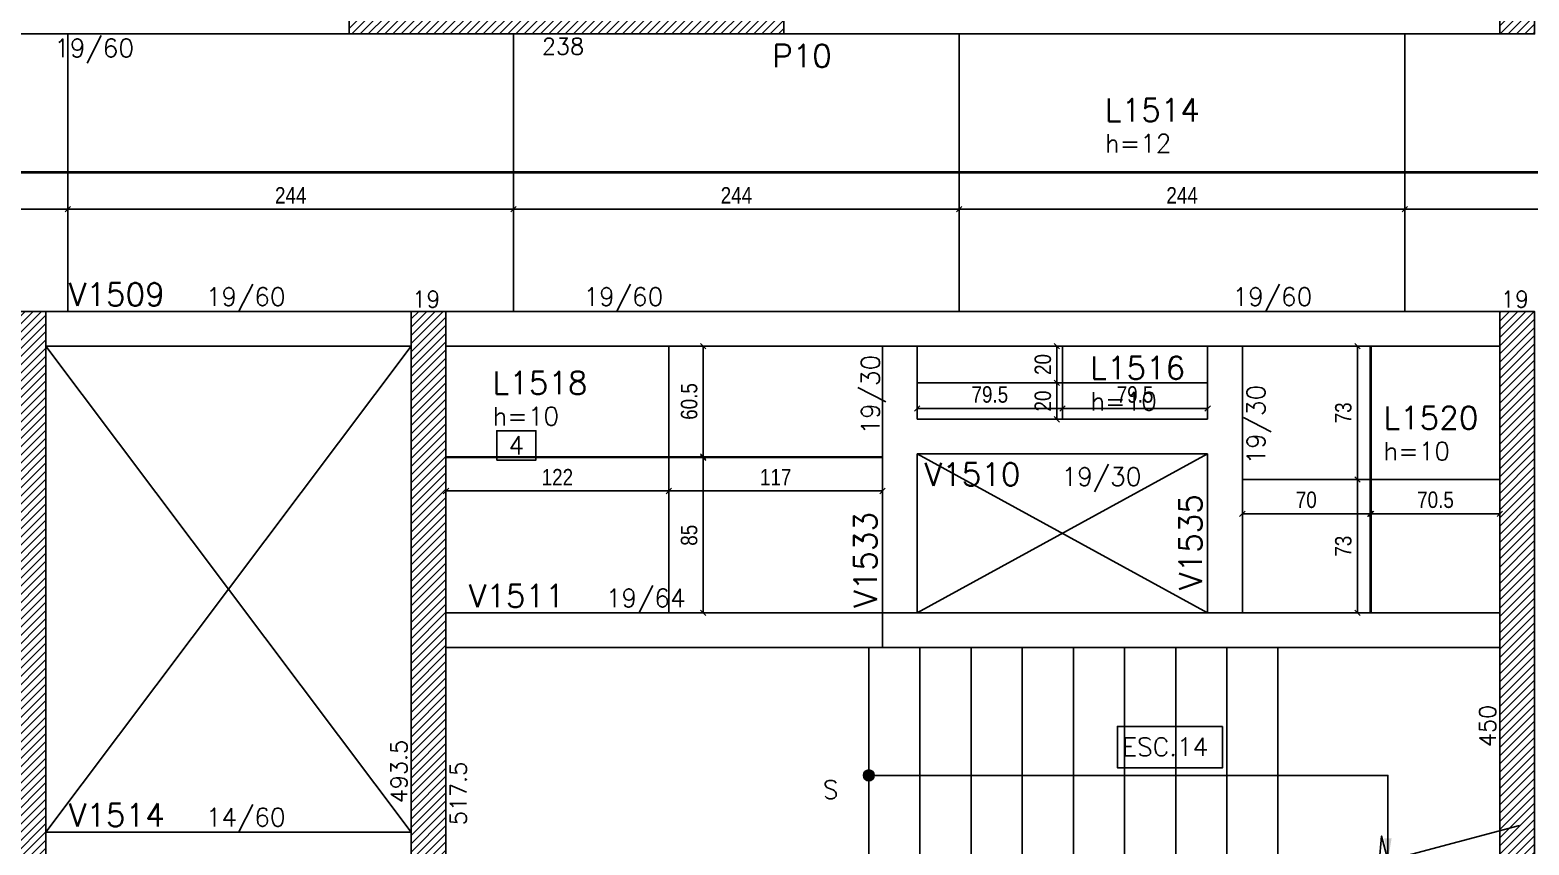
# Model space of a CAD drawing. Extents: x 1860 to 8661, y -614 to 3008.
# Drawn here: x 4586 to 5407, y 1034 to 1481 of the extents above; entities that cross this region are included whole.
import ezdxf
from ezdxf.enums import TextEntityAlignment as Align

# ---------------------------------------------------------------- set-up
doc = ezdxf.new("R2010")
doc.units = 0
for name, color, linetype in [('COTA', 241, 'Continuous'), ('F-AUX', 2, 'Continuous'), ('F-COTAS-FUROS VIGA', 50, 'Continuous'), ('F-ESCADAS', 2, 'Continuous'), ('F-LAJES-DIM', 2, 'Continuous'), ('F-LAJES-NOME', 4, 'Continuous'), ('F-PILARES-DIM', 172, 'Continuous'), ('F-PILARES-HACH', 174, 'Continuous'), ('F-PILARES-NOME', 170, 'Continuous'), ('F-PILARES-S', 170, 'Continuous'), ('F-TEXTO ESCADA', 2, 'Continuous'), ('F-TEXTO-YELLOW', 2, 'Continuous'), ('F-VIGAS', 3, 'Continuous'), ('F-VIGAS-DIM', 2, 'Continuous'), ('F-VIGAS-NOME', 4, 'Continuous'), ('F-VÃO', 1, 'Continuous'), ('Painéis', 200, 'Continuous')]:
    doc.layers.add(name, color=color, linetype=linetype)
doc.layers.add('F-DESNIVEL-3', color=7, linetype='Continuous', true_color=0xd5c7ff)
doc.styles.add('5385-ARQ-PB-BAS-PLA-TER-TORRE-A-106-TXT$0$R60-75', font='romans.shx', dxfattribs={"height": 0.1125})
doc.styles.add('COTA TECNICA-50', font='techl___.ttf', dxfattribs={"height": 9})
doc.styles.add('MCP', font='romans.shx')
doc.styles.add('ROMANS', font='romans.shx')
doc.dimstyles.new('COTA PAINEL-50', dxfattribs={"dimtxt": 9, "dimasz": 3, "dimexe": 3, "dimexo": 3, "dimgap": 3, "dimtad": 1, "dimdec": 1, "dimzin": 12, "dimdsep": 46, "dimtxsty": 'COTA TECNICA-50', "dimblk1": 'OBLIQUE', "dimblk2": 'OBLIQUE', "dimsah": 1, "dimcen": 0.9, "dimclrd": 4, "dimclre": 4, "dimclrt": 240, "dimadec": 1, "dimazin": 3, "dimtfac": 1, "dimtdec": 1, "dimtmove": 0, "dimatfit": 3, "dimfxl": 1, "dimtolj": 1, "dimtzin": 12, "dimarcsym": 0})
pattern_1 = [(45, (4795.1516, 832.909), (-2.245064, 2.245064), [])]

# ---------------------------------------------------------------- blocks, each defined once
blk = doc.blocks.new('*U21')
at = {"layer": 'F-LAJES-DIM', "color": 1}
blk.add_lwpolyline([(0, 0), (21.39, 0), (21.39, 16), (0, 16)], close=True, dxfattribs=at)
at = {"layer": 'F-LAJES-DIM', "style": 'MCP'}
blk.add_attdef('DIM', text='', height=10, dxfattribs=at).set_placement((10.7, 8), align=Align.MIDDLE_CENTER)
blk = doc.blocks.new('A$C19501361')
at = {"layer": 'F-AUX'}
h = blk.add_hatch(color=1, dxfattribs=at)
edge = h.paths.add_edge_path()
edge.add_arc((-345.5, 196), 3, 0, 360)
at = {"layer": 'F-AUX', "color": 1}
for points in [[(-345.5, 196), (-61.28, 196), (-61.28, 63), (-317, 63)], [(-133.85, 132.44), (-66.11, 148.22), (-64.78, 162.78), (-57.77, 136.22), (-56.44, 150.78), (10.81, 168.54)]]:
    blk.add_lwpolyline(points, dxfattribs=at)
blk.add_circle((-345.5, 196), 3, dxfattribs=at)
for points in [[(-59.28, 161.5), (-61.28, 149.5), (-63.28, 161.5)], [(-305, 65), (-317, 63), (-305, 61)]]:
    blk.add_solid(points, dxfattribs=at)
at = {"layer": 'F-ESCADAS'}
for p, q in [((-345.5, 266), (-345.5, 126)), ((-317.5, 266), (-317.5, 126)), ((-289.5, 266), (-289.5, 126)), ((-261.5, 266), (-261.5, 126)), ((-233.5, 266), (-233.5, 126)), ((-205.5, 266), (-205.5, 126)), ((-177.5, 266), (-177.5, 126)), ((-149.5, 266), (-149.5, 126)), ((-121.5, 266), (-121.5, 126)), ((-345.5, 140), (-121.5, 140)), ((-345.5, 126), (-121.5, 126)), ((-317.5, 0), (-317.5, 126)), ((-289.5, 0), (-289.5, 126)), ((-261.5, 0), (-261.5, 126)), ((-233.5, 0), (-233.5, 126)), ((-205.5, 0), (-205.5, 126)), ((-177.5, 0), (-177.5, 126)), ((-149.5, 0), (-149.5, 126)), ((-121.5, 0), (-121.5, 126))]:
    blk.add_line(p, q, dxfattribs=at)
at = {"layer": 'F-TEXTO ESCADA', "color": 1}
for points in [[(-151.81, 222.8), (-151.81, 200.22), (-209.38, 200.22), (-209.38, 222.8)], [(-151.81, 94.3), (-151.81, 71.72), (-209.38, 71.72), (-209.38, 94.3)]]:
    blk.add_lwpolyline(points, close=True, dxfattribs=at)
at = {"layer": 'F-TEXTO ESCADA', "style": 'ROMANS'}
for s, p in [('ESC.14', (-206.8, 206.66)), ('ESC.13', (-206.8, 78.16))]:
    blk.add_text(s, height=10, dxfattribs=at).set_placement(p)
at = {"layer": 'F-TEXTO-YELLOW', "char_height": 10, "width": 122.7592, "attachment_point": 9, "style": '5385-ARQ-PB-BAS-PLA-TER-TORRE-A-106-TXT$0$R60-75'}
for s, insert in [('S', (-362.06, 183.27)), ('D', (-323.35, 58.08))]:
    blk.add_mtext(s, dxfattribs=dict(at, insert=insert))
blk = doc.blocks.new('_Oblique')
at = {"color": 0, "linetype": 'ByBlock', "lineweight": -2}
blk.add_line((-0.5, -0.5), (0.5, 0.5), dxfattribs=at)
blk = doc.blocks.new('*D104')
at = {"layer": 'COTA', "color": 4, "lineweight": -2, "transparency": 16777216}
for p, q in [((4424.15, 1399.41), (4424.15, 1379.48)), ((4607.15, 1399.41), (4607.15, 1379.48)), ((4424.15, 1382.48), (4607.15, 1382.48))]:
    blk.add_line(p, q, dxfattribs=at)
at = {"layer": 'Defpoints', "color": 0, "transparency": 16777216}
for p in [(4424.15, 1402.41), (4607.15, 1402.41), (4607.15, 1382.48)]:
    blk.add_point(p, dxfattribs=at)
at = {"layer": 'COTA', "color": 4, "lineweight": -2, "transparency": 16777216, "xscale": 3, "yscale": 3, "zscale": 3, "rotation": 180}
blk.add_blockref('_Oblique', (4424.15, 1382.48), dxfattribs=at)
at = {"layer": 'COTA', "color": 4, "lineweight": -2, "transparency": 16777216, "xscale": 3, "yscale": 3, "zscale": 3}
blk.add_blockref('_Oblique', (4607.15, 1382.48), dxfattribs=at)
at = {"layer": 'COTA', "color": 240, "transparency": 16777216, "insert": (4515.65, 1390.2), "char_height": 9, "attachment_point": 5, "style": 'COTA TECNICA-50'}
blk.add_mtext('\\A1;183', dxfattribs=at)
blk = doc.blocks.new('*D105')
at = {"layer": 'COTA', "color": 4, "lineweight": -2, "transparency": 16777216}
for p, q in [((4607.15, 1399.41), (4607.15, 1379.48)), ((4607.15, 1382.48), (4851.15, 1382.48))]:
    blk.add_line(p, q, dxfattribs=at)
at = {"layer": 'Defpoints', "color": 0, "transparency": 16777216}
for p in [(4607.15, 1402.41), (4851.15, 1382.48), (4851.15, 1382.48)]:
    blk.add_point(p, dxfattribs=at)
at = {"layer": 'COTA', "color": 4, "lineweight": -2, "transparency": 16777216, "xscale": 3, "yscale": 3, "zscale": 3, "rotation": 180}
blk.add_blockref('_Oblique', (4607.15, 1382.48), dxfattribs=at)
at = {"layer": 'COTA', "color": 4, "lineweight": -2, "transparency": 16777216, "xscale": 3, "yscale": 3, "zscale": 3}
blk.add_blockref('_Oblique', (4851.15, 1382.48), dxfattribs=at)
at = {"layer": 'COTA', "color": 240, "transparency": 16777216, "insert": (4729.15, 1390.05), "char_height": 9, "attachment_point": 5, "style": 'COTA TECNICA-50'}
blk.add_mtext('\\A1;244', dxfattribs=at)
blk = doc.blocks.new('*D93')
at = {"layer": 'COTA', "color": 4, "lineweight": -2, "transparency": 16777216}
blk.add_line((4851.15, 1382.48), (5095.15, 1382.48), dxfattribs=at)
at = {"layer": 'Defpoints', "color": 0, "transparency": 16777216}
for p in [(4851.15, 1382.48), (5095.15, 1382.48), (5095.15, 1382.48)]:
    blk.add_point(p, dxfattribs=at)
at = {"layer": 'COTA', "color": 4, "lineweight": -2, "transparency": 16777216, "xscale": 3, "yscale": 3, "zscale": 3, "rotation": 180}
blk.add_blockref('_Oblique', (4851.15, 1382.48), dxfattribs=at)
at = {"layer": 'COTA', "color": 4, "lineweight": -2, "transparency": 16777216, "xscale": 3, "yscale": 3, "zscale": 3}
blk.add_blockref('_Oblique', (5095.15, 1382.48), dxfattribs=at)
at = {"layer": 'COTA', "color": 240, "transparency": 16777216, "insert": (4973.15, 1390.05), "char_height": 9, "attachment_point": 5, "style": 'COTA TECNICA-50'}
blk.add_mtext('\\A1;244', dxfattribs=at)
blk = doc.blocks.new('*D94')
at = {"layer": 'COTA', "color": 4, "lineweight": -2, "transparency": 16777216}
blk.add_line((5095.15, 1382.48), (5339.15, 1382.48), dxfattribs=at)
at = {"layer": 'Defpoints', "color": 0, "transparency": 16777216}
for p in [(5095.15, 1382.48), (5339.15, 1382.48), (5339.15, 1382.48)]:
    blk.add_point(p, dxfattribs=at)
at = {"layer": 'COTA', "color": 4, "lineweight": -2, "transparency": 16777216, "xscale": 3, "yscale": 3, "zscale": 3, "rotation": 180}
blk.add_blockref('_Oblique', (5095.15, 1382.48), dxfattribs=at)
at = {"layer": 'COTA', "color": 4, "lineweight": -2, "transparency": 16777216, "xscale": 3, "yscale": 3, "zscale": 3}
blk.add_blockref('_Oblique', (5339.15, 1382.48), dxfattribs=at)
at = {"layer": 'COTA', "color": 240, "transparency": 16777216, "insert": (5217.15, 1390.05), "char_height": 9, "attachment_point": 5, "style": 'COTA TECNICA-50'}
blk.add_mtext('\\A1;244', dxfattribs=at)
blk = doc.blocks.new('*D95')
at = {"layer": 'COTA', "color": 4, "lineweight": -2, "transparency": 16777216}
blk.add_line((5339.15, 1382.48), (5583.15, 1382.48), dxfattribs=at)
at = {"layer": 'Defpoints', "color": 0, "transparency": 16777216}
for p in [(5339.15, 1382.48), (5583.15, 1382.48), (5583.15, 1382.48)]:
    blk.add_point(p, dxfattribs=at)
at = {"layer": 'COTA', "color": 4, "lineweight": -2, "transparency": 16777216, "xscale": 3, "yscale": 3, "zscale": 3, "rotation": 180}
blk.add_blockref('_Oblique', (5339.15, 1382.48), dxfattribs=at)
at = {"layer": 'COTA', "color": 4, "lineweight": -2, "transparency": 16777216, "xscale": 3, "yscale": 3, "zscale": 3}
blk.add_blockref('_Oblique', (5583.15, 1382.48), dxfattribs=at)
at = {"layer": 'COTA', "color": 240, "transparency": 16777216, "insert": (5461.15, 1390.05), "char_height": 9, "attachment_point": 5, "style": 'COTA TECNICA-50'}
blk.add_mtext('\\A1;244', dxfattribs=at)
blk = doc.blocks.new('*D188')
at = {"layer": 'COTA', "color": 4, "lineweight": -2, "transparency": 16777216}
for p, q in [((5250.15, 1231.41), (5250.15, 1212.69)), ((5320.15, 1231.41), (5320.15, 1212.69)), ((5250.15, 1215.69), (5320.15, 1215.69))]:
    blk.add_line(p, q, dxfattribs=at)
at = {"layer": 'Defpoints', "color": 0, "transparency": 16777216}
for p in [(5250.15, 1234.41), (5320.15, 1234.41), (5320.15, 1215.69)]:
    blk.add_point(p, dxfattribs=at)
at = {"layer": 'COTA', "color": 4, "lineweight": -2, "transparency": 16777216, "xscale": 3, "yscale": 3, "zscale": 3, "rotation": 180}
blk.add_blockref('_Oblique', (5250.15, 1215.69), dxfattribs=at)
at = {"layer": 'COTA', "color": 4, "lineweight": -2, "transparency": 16777216, "xscale": 3, "yscale": 3, "zscale": 3}
blk.add_blockref('_Oblique', (5320.15, 1215.69), dxfattribs=at)
at = {"layer": 'COTA', "color": 240, "transparency": 16777216, "insert": (5285.15, 1223.28), "char_height": 9, "attachment_point": 5, "style": 'COTA TECNICA-50'}
blk.add_mtext('\\A1;70', dxfattribs=at)
blk = doc.blocks.new('*D189')
at = {"layer": 'COTA', "color": 4, "lineweight": -2, "transparency": 16777216}
for p, q in [((5320.65, 1231.41), (5320.65, 1212.69)), ((5391.15, 1231.41), (5391.15, 1212.69)), ((5320.65, 1215.69), (5391.15, 1215.69))]:
    blk.add_line(p, q, dxfattribs=at)
at = {"layer": 'Defpoints', "color": 0, "transparency": 16777216}
for p in [(5320.65, 1234.41), (5391.15, 1234.41), (5391.15, 1215.69)]:
    blk.add_point(p, dxfattribs=at)
at = {"layer": 'COTA', "color": 4, "lineweight": -2, "transparency": 16777216, "xscale": 3, "yscale": 3, "zscale": 3, "rotation": 180}
blk.add_blockref('_Oblique', (5320.65, 1215.69), dxfattribs=at)
at = {"layer": 'COTA', "color": 4, "lineweight": -2, "transparency": 16777216, "xscale": 3, "yscale": 3, "zscale": 3}
blk.add_blockref('_Oblique', (5391.15, 1215.69), dxfattribs=at)
at = {"layer": 'COTA', "color": 240, "transparency": 16777216, "insert": (5355.9, 1223.29), "char_height": 9, "attachment_point": 5, "style": 'COTA TECNICA-50'}
blk.add_mtext('\\A1;70.5', dxfattribs=at)
blk = doc.blocks.new('*D190')
at = {"layer": 'COTA', "color": 4, "lineweight": -2, "transparency": 16777216}
for p, q in [((5317.15, 1234.41), (5310.16, 1234.41)), ((5313.16, 1161.41), (5313.16, 1234.41)), ((5317.15, 1161.41), (5310.16, 1161.41))]:
    blk.add_line(p, q, dxfattribs=at)
at = {"layer": 'Defpoints', "color": 0, "transparency": 16777216}
for p in [(5313.16, 1234.41), (5320.15, 1234.41), (5320.15, 1161.41)]:
    blk.add_point(p, dxfattribs=at)
at = {"layer": 'COTA', "color": 4, "lineweight": -2, "transparency": 16777216, "xscale": 3, "yscale": 3, "zscale": 3}
for p, rotation in [((5313.16, 1234.41), 90), ((5313.16, 1161.41), 270)]:
    blk.add_blockref('_Oblique', p, dxfattribs=dict(at, rotation=rotation))
at = {"layer": 'COTA', "color": 240, "transparency": 16777216, "insert": (5305.46, 1197.91), "char_height": 9, "attachment_point": 5, "rotation": 90, "style": 'COTA TECNICA-50'}
blk.add_mtext('\\A1;73', dxfattribs=at)
blk = doc.blocks.new('*D191')
at = {"layer": 'COTA', "color": 4, "lineweight": -2, "transparency": 16777216}
for p, q in [((5317.15, 1307.41), (5310.16, 1307.41)), ((5313.16, 1234.41), (5313.16, 1307.41)), ((5317.15, 1234.41), (5310.16, 1234.41))]:
    blk.add_line(p, q, dxfattribs=at)
at = {"layer": 'Defpoints', "color": 0, "transparency": 16777216}
for p in [(5313.16, 1307.41), (5320.15, 1307.41), (5320.15, 1234.41)]:
    blk.add_point(p, dxfattribs=at)
at = {"layer": 'COTA', "color": 4, "lineweight": -2, "transparency": 16777216, "xscale": 3, "yscale": 3, "zscale": 3}
for p, rotation in [((5313.16, 1307.41), 90), ((5313.16, 1234.41), 270)]:
    blk.add_blockref('_Oblique', p, dxfattribs=dict(at, rotation=rotation))
at = {"layer": 'COTA', "color": 240, "transparency": 16777216, "insert": (5305.46, 1270.91), "char_height": 9, "attachment_point": 5, "rotation": 90, "style": 'COTA TECNICA-50'}
blk.add_mtext('\\A1;73', dxfattribs=at)
blk = doc.blocks.new('*D192')
at = {"layer": 'COTA', "color": 4, "lineweight": -2, "transparency": 16777216}
for p, q in [((5072.15, 1284.41), (5072.15, 1270.32)), ((5151.65, 1284.41), (5151.65, 1270.32)), ((5072.15, 1273.32), (5151.65, 1273.32))]:
    blk.add_line(p, q, dxfattribs=at)
at = {"layer": 'Defpoints', "color": 0, "transparency": 16777216}
for p in [(5072.15, 1287.41), (5151.65, 1287.41), (5151.65, 1273.32)]:
    blk.add_point(p, dxfattribs=at)
at = {"layer": 'COTA', "color": 4, "lineweight": -2, "transparency": 16777216, "xscale": 3, "yscale": 3, "zscale": 3, "rotation": 180}
blk.add_blockref('_Oblique', (5072.15, 1273.32), dxfattribs=at)
at = {"layer": 'COTA', "color": 4, "lineweight": -2, "transparency": 16777216, "xscale": 3, "yscale": 3, "zscale": 3}
blk.add_blockref('_Oblique', (5151.65, 1273.32), dxfattribs=at)
at = {"layer": 'COTA', "color": 240, "transparency": 16777216, "insert": (5111.9, 1280.94), "char_height": 9, "attachment_point": 5, "style": 'COTA TECNICA-50'}
blk.add_mtext('\\A1;79.5', dxfattribs=at)
blk = doc.blocks.new('*D193')
at = {"layer": 'COTA', "color": 4, "lineweight": -2, "transparency": 16777216}
for p, q in [((5151.65, 1284.41), (5151.65, 1270.32)), ((5231.15, 1284.41), (5231.15, 1270.32)), ((5151.65, 1273.32), (5231.15, 1273.32))]:
    blk.add_line(p, q, dxfattribs=at)
at = {"layer": 'Defpoints', "color": 0, "transparency": 16777216}
for p in [(5151.65, 1287.41), (5231.15, 1287.41), (5231.15, 1273.32)]:
    blk.add_point(p, dxfattribs=at)
at = {"layer": 'COTA', "color": 4, "lineweight": -2, "transparency": 16777216, "xscale": 3, "yscale": 3, "zscale": 3, "rotation": 180}
blk.add_blockref('_Oblique', (5151.65, 1273.32), dxfattribs=at)
at = {"layer": 'COTA', "color": 4, "lineweight": -2, "transparency": 16777216, "xscale": 3, "yscale": 3, "zscale": 3}
blk.add_blockref('_Oblique', (5231.15, 1273.32), dxfattribs=at)
at = {"layer": 'COTA', "color": 240, "transparency": 16777216, "insert": (5191.4, 1280.94), "char_height": 9, "attachment_point": 5, "style": 'COTA TECNICA-50'}
blk.add_mtext('\\A1;79.5', dxfattribs=at)
blk = doc.blocks.new('*D194')
at = {"layer": 'COTA', "color": 4, "lineweight": -2, "transparency": 16777216}
for p, q in [((5148.65, 1287.41), (5145.55, 1287.41)), ((5148.55, 1287.41), (5148.55, 1267.41)), ((5148.65, 1267.41), (5145.55, 1267.41))]:
    blk.add_line(p, q, dxfattribs=at)
at = {"layer": 'Defpoints', "color": 0, "transparency": 16777216}
for p in [(5151.65, 1287.41), (5148.55, 1267.41), (5151.65, 1267.41)]:
    blk.add_point(p, dxfattribs=at)
at = {"layer": 'COTA', "color": 4, "lineweight": -2, "transparency": 16777216, "xscale": 3, "yscale": 3, "zscale": 3}
for p, rotation in [((5148.55, 1287.41), 90), ((5148.55, 1267.41), 270)]:
    blk.add_blockref('_Oblique', p, dxfattribs=dict(at, rotation=rotation))
at = {"layer": 'COTA', "color": 240, "transparency": 16777216, "insert": (5140.95, 1277.41), "char_height": 9, "attachment_point": 5, "rotation": 90, "style": 'COTA TECNICA-50'}
blk.add_mtext('\\A1;20', dxfattribs=at)
blk = doc.blocks.new('*D195')
at = {"layer": 'COTA', "color": 4, "lineweight": -2, "transparency": 16777216}
for p, q in [((5148.65, 1307.41), (5145.55, 1307.41)), ((5148.55, 1287.41), (5148.55, 1307.41)), ((5148.65, 1287.41), (5145.55, 1287.41))]:
    blk.add_line(p, q, dxfattribs=at)
at = {"layer": 'Defpoints', "color": 0, "transparency": 16777216}
for p in [(5148.55, 1307.41), (5151.65, 1307.41), (5151.65, 1287.41)]:
    blk.add_point(p, dxfattribs=at)
at = {"layer": 'COTA', "color": 4, "lineweight": -2, "transparency": 16777216, "xscale": 3, "yscale": 3, "zscale": 3}
for p, rotation in [((5148.55, 1307.41), 90), ((5148.55, 1287.41), 270)]:
    blk.add_blockref('_Oblique', p, dxfattribs=dict(at, rotation=rotation))
at = {"layer": 'COTA', "color": 240, "transparency": 16777216, "insert": (5140.95, 1297.41), "char_height": 9, "attachment_point": 5, "rotation": 90, "style": 'COTA TECNICA-50'}
blk.add_mtext('\\A1;20', dxfattribs=at)
blk = doc.blocks.new('*D196')
at = {"layer": 'COTA', "color": 4, "lineweight": -2, "transparency": 16777216}
for p, q in [((4814.15, 1243.41), (4814.15, 1225.16)), ((4936.15, 1243.41), (4936.15, 1225.16)), ((4814.15, 1228.16), (4936.15, 1228.16))]:
    blk.add_line(p, q, dxfattribs=at)
at = {"layer": 'Defpoints', "color": 0, "transparency": 16777216}
for p in [(4814.15, 1246.41), (4936.15, 1246.41), (4936.15, 1228.16)]:
    blk.add_point(p, dxfattribs=at)
at = {"layer": 'COTA', "color": 4, "lineweight": -2, "transparency": 16777216, "xscale": 3, "yscale": 3, "zscale": 3, "rotation": 180}
blk.add_blockref('_Oblique', (4814.15, 1228.16), dxfattribs=at)
at = {"layer": 'COTA', "color": 4, "lineweight": -2, "transparency": 16777216, "xscale": 3, "yscale": 3, "zscale": 3}
blk.add_blockref('_Oblique', (4936.15, 1228.16), dxfattribs=at)
at = {"layer": 'COTA', "color": 240, "transparency": 16777216, "insert": (4875.15, 1235.71), "char_height": 9, "attachment_point": 5, "style": 'COTA TECNICA-50'}
blk.add_mtext('\\A1;122', dxfattribs=at)
blk = doc.blocks.new('*D197')
at = {"layer": 'COTA', "color": 4, "lineweight": -2, "transparency": 16777216}
for p, q in [((4936.15, 1243.41), (4936.15, 1225.16)), ((5053.15, 1243.41), (5053.15, 1225.16)), ((4936.15, 1228.16), (5053.15, 1228.16))]:
    blk.add_line(p, q, dxfattribs=at)
at = {"layer": 'Defpoints', "color": 0, "transparency": 16777216}
for p in [(4936.15, 1246.41), (5053.15, 1246.41), (5053.15, 1228.16)]:
    blk.add_point(p, dxfattribs=at)
at = {"layer": 'COTA', "color": 4, "lineweight": -2, "transparency": 16777216, "xscale": 3, "yscale": 3, "zscale": 3, "rotation": 180}
blk.add_blockref('_Oblique', (4936.15, 1228.16), dxfattribs=at)
at = {"layer": 'COTA', "color": 4, "lineweight": -2, "transparency": 16777216, "xscale": 3, "yscale": 3, "zscale": 3}
blk.add_blockref('_Oblique', (5053.15, 1228.16), dxfattribs=at)
at = {"layer": 'COTA', "color": 240, "transparency": 16777216, "insert": (4994.65, 1235.72), "char_height": 9, "attachment_point": 5, "style": 'COTA TECNICA-50'}
blk.add_mtext('\\A1;117', dxfattribs=at)
blk = doc.blocks.new('*D198')
at = {"layer": 'COTA', "color": 4, "lineweight": -2, "transparency": 16777216}
for p, q in [((4939.15, 1246.41), (4957.92, 1246.41)), ((4954.92, 1161.41), (4954.92, 1246.41)), ((4939.15, 1161.41), (4957.92, 1161.41))]:
    blk.add_line(p, q, dxfattribs=at)
at = {"layer": 'Defpoints', "color": 0, "transparency": 16777216}
for p in [(4936.15, 1246.41), (4954.92, 1246.41), (4936.15, 1161.41)]:
    blk.add_point(p, dxfattribs=at)
at = {"layer": 'COTA', "color": 4, "lineweight": -2, "transparency": 16777216, "xscale": 3, "yscale": 3, "zscale": 3}
for p, rotation in [((4954.92, 1246.41), 90), ((4954.92, 1161.41), 270)]:
    blk.add_blockref('_Oblique', p, dxfattribs=dict(at, rotation=rotation))
at = {"layer": 'COTA', "color": 240, "transparency": 16777216, "insert": (4947.3, 1203.91), "char_height": 9, "attachment_point": 5, "rotation": 90, "style": 'COTA TECNICA-50'}
blk.add_mtext('\\A1;85', dxfattribs=at)
blk = doc.blocks.new('*D199')
at = {"layer": 'COTA', "color": 4, "lineweight": -2, "transparency": 16777216}
for p, q in [((4939.15, 1307.41), (4957.92, 1307.41)), ((4954.92, 1246.91), (4954.92, 1307.41)), ((4939.15, 1246.91), (4957.92, 1246.91))]:
    blk.add_line(p, q, dxfattribs=at)
at = {"layer": 'Defpoints', "color": 0, "transparency": 16777216}
for p in [(4936.15, 1307.41), (4954.92, 1307.41), (4936.15, 1246.91)]:
    blk.add_point(p, dxfattribs=at)
at = {"layer": 'COTA', "color": 4, "lineweight": -2, "transparency": 16777216, "xscale": 3, "yscale": 3, "zscale": 3}
for p, rotation in [((4954.92, 1307.41), 90), ((4954.92, 1246.91), 270)]:
    blk.add_blockref('_Oblique', p, dxfattribs=dict(at, rotation=rotation))
at = {"layer": 'COTA', "color": 240, "transparency": 16777216, "insert": (4947.32, 1277.16), "char_height": 9, "attachment_point": 5, "rotation": 90, "style": 'COTA TECNICA-50'}
blk.add_mtext('\\A1;60.5', dxfattribs=at)

msp = doc.modelspace()

# ---------------------------------------------------------------- hatches: boundary and pattern name
at = {"layer": 'F-PILARES-HACH', "linetype": 'Continuous'}
h = msp.add_hatch(dxfattribs=at)
h.set_pattern_fill('ANSI31', color=256, style=0)
h.set_pattern_definition(pattern_1)
h.paths.add_polyline_path([(4999.15, 1478.41), (4999.15, 1716.41), (4734.15, 1716.41), (4734.15, 1697.41), (4980.15, 1697.41), (4980.15, 1497.41), (4761.15, 1497.41), (4761.15, 1478.41)], flags=16)
h = msp.add_hatch(dxfattribs=at)
h.set_pattern_fill('ANSI31', color=256, style=0)
h.set_pattern_definition(pattern_1)
h.paths.add_polyline_path([(5391.15, 1478.41), (5410.15, 1478.41), (5410.15, 1716.41), (5391.15, 1716.41)], flags=16)
h = msp.add_hatch(dxfattribs=at)
h.set_pattern_fill('ANSI31', color=256, style=0)
h.set_pattern_definition(pattern_1)
h.paths.add_polyline_path([(4814.15, 808.91), (4814.15, 1326.41), (4795.15, 1326.41), (4795.15, 832.91), (4546.65, 832.91), (4546.65, 808.91)], flags=16)
h = msp.add_hatch(dxfattribs=at)
h.set_pattern_fill('ANSI31', color=256, style=0)
h.set_pattern_definition(pattern_1)
h.paths.add_polyline_path([(4576.15, 1027.41), (4595.15, 1027.41), (4595.15, 1326.41), (4576.15, 1326.41)], flags=16)
h = msp.add_hatch(dxfattribs=at)
h.set_pattern_fill('ANSI31', color=256, style=0)
h.set_pattern_definition(pattern_1)
h.paths.add_polyline_path([(5410.15, 857.41), (5410.15, 1326.41), (5391.15, 1326.41), (5391.15, 876.41), (5171.15, 876.41), (5171.15, 857.41)], flags=16)

# ---------------------------------------------------------------- linework, layer by layer
at = {"layer": 'F-DESNIVEL-3'}
msp.add_lwpolyline([(5074.15, 857.41), (5074.15, 1002.41), (5045.65, 1002.41), (5045.65, 1142.41), (5053.15, 1142.41), (5053.15, 1307.41), (4814.15, 1307.41), (4814.15, 857.41), (5074.15, 857.41)], dxfattribs=at)
at = {"layer": 'F-PILARES-S', "linetype": 'Continuous'}
for points in [[(4999.15, 1478.41), (4999.15, 1716.41), (4734.15, 1716.41), (4734.15, 1697.41), (4980.15, 1697.41), (4980.15, 1497.41), (4761.15, 1497.41), (4761.15, 1478.41), (4999.15, 1478.41)], [(5391.15, 1478.41), (5410.15, 1478.41), (5410.15, 1716.41), (5391.15, 1716.41), (5391.15, 1478.41)], [(4814.15, 808.91), (4814.15, 1326.41), (4795.15, 1326.41), (4795.15, 832.91), (4546.65, 832.91), (4546.65, 808.91), (4814.15, 808.91)], [(4576.15, 1027.41), (4595.15, 1027.41), (4595.15, 1326.41), (4576.15, 1326.41), (4576.15, 1027.41)], [(5410.15, 857.41), (5410.15, 1326.41), (5391.15, 1326.41), (5391.15, 876.41), (5171.15, 876.41), (5171.15, 857.41), (5410.15, 857.41)]]:
    msp.add_lwpolyline(points, dxfattribs=at)
at = {"layer": 'F-VIGAS'}
for points in [[(4483.65, 1478.41), (4761.15, 1478.41)], [(4999.15, 1478.41), (5391.15, 1478.41)], [(4795.15, 1326.41), (4595.15, 1326.41)], [(5054.15, 1326.41), (4814.15, 1326.41)], [(5240.65, 1326.41), (5054.15, 1326.41)], [(5391.15, 1326.41), (5240.65, 1326.41)], [(4595.15, 1307.41), (4795.15, 1307.41)], [(4814.15, 1307.41), (5053.15, 1307.41)], [(5053.15, 1307.41), (5053.15, 1257.91)], [(5072.15, 1307.41), (5053.15, 1307.41)], [(5072.15, 1307.41), (5231.15, 1307.41)], [(5072.15, 1267.41), (5072.15, 1307.41)], [(5231.15, 1307.41), (5231.15, 1267.41)], [(5250.15, 1307.41), (5231.15, 1307.41)], [(5250.15, 1307.41), (5391.15, 1307.41)], [(5250.15, 1257.91), (5250.15, 1307.41)], [(5231.15, 1267.41), (5072.15, 1267.41)], [(5053.15, 1257.91), (5053.15, 1161.41)], [(5250.15, 1161.41), (5250.15, 1257.91)], [(5072.15, 1248.41), (5231.15, 1248.41)], [(5072.15, 1161.41), (5072.15, 1248.41)], [(5231.15, 1248.41), (5231.15, 1161.41)], [(5053.15, 1161.41), (4814.15, 1161.41)], [(5072.15, 1161.41), (5053.15, 1161.41)], [(5053.15, 1161.41), (5053.15, 1142.41)], [(5231.15, 1161.41), (5072.15, 1161.41)], [(5250.15, 1161.41), (5231.15, 1161.41)], [(5391.15, 1161.41), (5250.15, 1161.41)], [(4814.15, 1142.41), (5054.15, 1142.41)], [(5054.15, 1142.41), (5240.65, 1142.41)], [(5240.65, 1142.41), (5391.15, 1142.41)], [(4795.15, 1041.41), (4595.15, 1041.41)]]:
    msp.add_lwpolyline(points, dxfattribs=at)
at = {"layer": 'F-VÃO'}
for p, q in [((4595.15, 1041.41), (4795.15, 1307.41)), ((4595.15, 1307.41), (4795.15, 1041.41)), ((5072.15, 1161.41), (5231.15, 1248.41)), ((5072.15, 1248.41), (5231.15, 1161.41))]:
    msp.add_line(p, q, dxfattribs=at)
at = {"layer": 'Painéis'}
for points in [[(4607.15, 1478.41), (4607.15, 1326.41)], [(4851.15, 1478.41), (4851.15, 1326.41)], [(5095.15, 1478.41), (5095.15, 1326.41)], [(5339.15, 1478.41), (5339.15, 1326.41)], [(4424.15, 1402.91), (6071.15, 1402.91)], [(4424.15, 1402.41), (6071.15, 1402.41)], [(4936.15, 1307.41), (4936.15, 1161.41)], [(5151.65, 1307.41), (5151.65, 1267.41)], [(5320.15, 1161.41), (5320.15, 1307.41)], [(5320.65, 1161.41), (5320.65, 1307.41)], [(5231.15, 1287.41), (5072.15, 1287.41)], [(4814.15, 1246.91), (5053.15, 1246.91)], [(4814.15, 1246.41), (5053.15, 1246.41)], [(5391.15, 1234.41), (5250.15, 1234.41)]]:
    msp.add_lwpolyline(points, dxfattribs=at)

# ---------------------------------------------------------------- block references
at = {"layer": 'F-COTAS-FUROS VIGA'}
msp.add_blockref('A$C19501361', (5391.15, 876.41), dxfattribs=at)
at = {"layer": 'F-LAJES-DIM', "linetype": 'Continuous'}
msp.add_blockref('*U21', (4841.99, 1245.1), dxfattribs=at).add_auto_attribs({'DIM': '4'})

# ---------------------------------------------------------------- texts
at = {"layer": 'F-LAJES-DIM', "linetype": 'Continuous', "style": 'MCP'}
for s, p in [('h=12', (5174.91, 1413.48)), ('h=10', (5166.91, 1272.29)), ('h=10', (4839.65, 1264.09)), ('h=10', (5327.41, 1244.94))]:
    msp.add_text(s, height=10, dxfattribs=at).set_placement(p)
at = {"layer": 'F-LAJES-NOME', "linetype": 'Continuous', "style": 'MCP'}
for s, p in [('L1514', (5174.91, 1430.48)), ('L1516', (5166.91, 1289.29)), ('L1518', (4839.65, 1281.09)), ('L1520', (5327.41, 1261.94))]:
    msp.add_text(s, height=12.5, dxfattribs=at).set_placement(p)
at = {"layer": 'F-PILARES-DIM', "linetype": 'Continuous', "style": 'MCP'}
for s, p in [('238', (4866.65, 1467.16)), ('19', (4795.65, 1328.66)), ('19', (5391.65, 1328.66))]:
    msp.add_text(s, height=9, dxfattribs=at).set_placement(p)
for s, p in [('450', (5388.9, 1087.91)), ('493.5', (4792.9, 1057.16)), ('517.5', (4825.4, 1045.16))]:
    msp.add_text(s, height=9, rotation=90, dxfattribs=at).set_placement(p)
at = {"layer": 'F-PILARES-NOME', "linetype": 'Continuous', "style": 'MCP'}
msp.add_text('P10', height=12.5, dxfattribs=at).set_placement((4992.7, 1460.12))
at = {"layer": 'F-VIGAS-DIM', "linetype": 'Continuous', "style": 'MCP'}
for s, p in [('19/60', (4599.66, 1465.68)), ('19/60', (4682.65, 1329.53)), ('19/60', (4889.43, 1329.53)), ('19/60', (5244.75, 1329.53)), ('19/30', (5151.15, 1231.02)), ('19/64', (4901.65, 1164.53)), ('14/60', (4682.65, 1044.53))]:
    msp.add_text(s, height=10, dxfattribs=at).set_placement(p)
for p in [(5051.54, 1259.03), (5262.65, 1242.62)]:
    msp.add_text('19/30', height=10, rotation=90, dxfattribs=at).set_placement(p)
at = {"layer": 'F-VIGAS-NOME', "linetype": 'Continuous', "style": 'MCP'}
for s, p in [('V1509', (4607.65, 1329.53)), ('V1510', (5076.15, 1231.02)), ('V1511', (4826.65, 1164.53)), ('V1514', (4607.65, 1044.53))]:
    msp.add_text(s, height=12.5, dxfattribs=at).set_placement(p)
for s, p in [('V1535', (5228.03, 1173.91)), ('V1533', (5050.03, 1164.16))]:
    msp.add_text(s, height=12.5, rotation=90, dxfattribs=at).set_placement(p)

# ---------------------------------------------------------------- dimensions: what is measured, and where the dimension line sits
at = {"layer": 'COTA'}
for base, p1, p2, picture, middle in [((4607.15, 1382.48), (4424.15, 1402.41), (4607.15, 1402.41), '*D104', (4515.65, 1390.2)), ((5151.65, 1273.32), (5072.15, 1287.41), (5151.65, 1287.41), '*D192', (5111.9, 1280.94)), ((4936.15, 1228.16), (4814.15, 1246.41), (4936.15, 1246.41), '*D196', (4875.15, 1235.71)), ((5320.15, 1215.69), (5250.15, 1234.41), (5320.15, 1234.41), '*D188', (5285.15, 1223.28)), ((5391.15, 1215.69), (5320.65, 1234.41), (5391.15, 1234.41), '*D189', (5355.9, 1223.29))]:
    dim = msp.add_linear_dim(base=base, p1=p1, p2=p2, dimstyle='COTA PAINEL-50', dxfattribs=at)
    dim.commit()
    dim.dimension.update_dxf_attribs({"geometry": picture, "text_midpoint": middle})
for base, p1, p2, picture, middle in [((4851.15, 1382.48), (4607.15, 1402.41), (4851.15, 1382.48), '*D105', (4729.15, 1390.05)), ((5095.15, 1382.48), (4851.15, 1382.48), (5095.15, 1382.48), '*D93', (4973.15, 1390.05)), ((5339.15, 1382.48), (5095.15, 1382.48), (5339.15, 1382.48), '*D94', (5217.15, 1390.05)), ((5583.15, 1382.48), (5339.15, 1382.48), (5583.15, 1382.48), '*D95', (5461.15, 1390.05)), ((5231.15, 1273.32), (5151.65, 1287.41), (5231.15, 1287.41), '*D193', (5191.4, 1280.94)), ((5053.15, 1228.16), (4936.15, 1246.41), (5053.15, 1246.41), '*D197', (4994.65, 1235.72))]:
    dim = msp.add_linear_dim(base=base, p1=p1, p2=p2, dimstyle='COTA PAINEL-50', override={"dimtmove": 1}, dxfattribs=at)
    dim.commit()
    dim.dimension.update_dxf_attribs({"geometry": picture, "text_midpoint": middle})
for base, p1, p2, picture, middle in [((4954.92, 1307.41), (4936.15, 1246.91), (4936.15, 1307.41), '*D199', (4947.32, 1277.16)), ((5313.16, 1307.41), (5320.15, 1234.41), (5320.15, 1307.41), '*D191', (5305.46, 1270.91))]:
    dim = msp.add_linear_dim(base=base, p1=p1, p2=p2, angle=90, dimstyle='COTA PAINEL-50', override={"dimtmove": 1}, dxfattribs=at)
    dim.commit()
    dim.dimension.update_dxf_attribs({"geometry": picture, "text_midpoint": middle})
for base, p1, p2, picture, middle in [((5148.55, 1307.41), (5151.65, 1287.41), (5151.65, 1307.41), '*D195', (5140.95, 1297.41)), ((5148.55, 1267.41), (5151.65, 1287.41), (5151.65, 1267.41), '*D194', (5140.95, 1277.41)), ((4954.92, 1246.41), (4936.15, 1161.41), (4936.15, 1246.41), '*D198', (4947.3, 1203.91)), ((5313.16, 1234.41), (5320.15, 1161.41), (5320.15, 1234.41), '*D190', (5305.46, 1197.91))]:
    dim = msp.add_linear_dim(base=base, p1=p1, p2=p2, angle=90, dimstyle='COTA PAINEL-50', dxfattribs=at)
    dim.commit()
    dim.dimension.update_dxf_attribs({"geometry": picture, "text_midpoint": middle})

doc.saveas('drawing.dxf')
